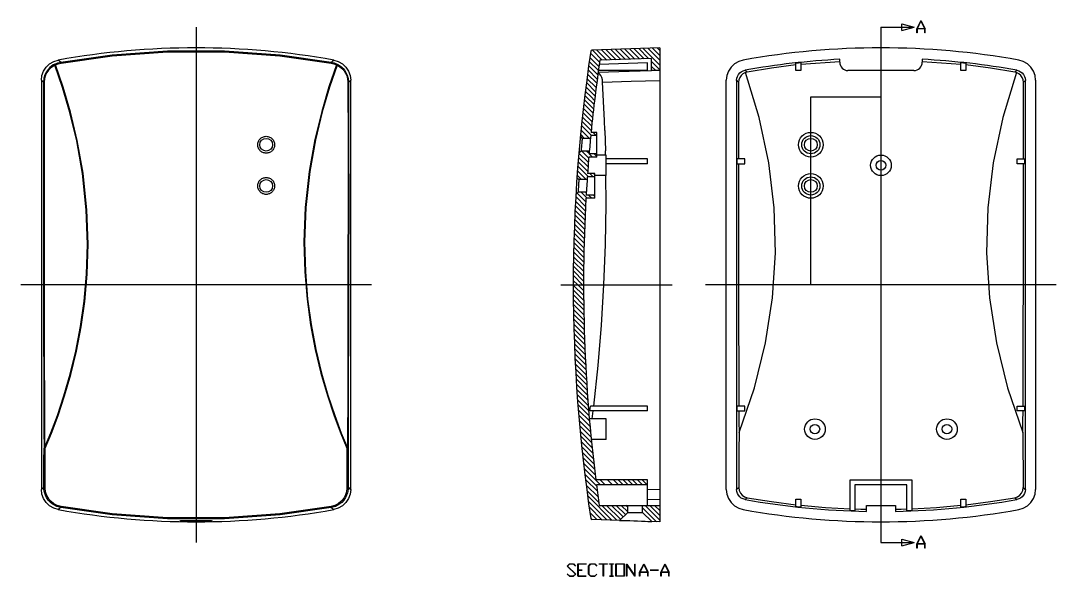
# Model space of a CAD drawing. Extents: x -572 to 82, y -63 to 72.
# Drawn here: x -572.5 to -321.4, y -63.4 to 71.4 of the extents above; entities that cross this region are included whole.
import ezdxf

# ---------------------------------------------------------------- set-up
doc = ezdxf.new("R2010")
doc.units = 0
doc.header["$MEASUREMENT"] = 0
for name, pattern in [('center', [0]), ('dashed', [0]), ('solid', [0])]:
    doc.linetypes.add(name, pattern=pattern)
doc.layers.add('255', color=7, linetype='solid')

msp = doc.modelspace()

# ---------------------------------------------------------------- linework, layer by layer
at = {"layer": '255', "color": 1, "linetype": 'solid'}
for p, q in [((-358.863, 70.589), (-355.863, 69.786)), ((-358.863, 68.982), (-358.863, 70.589)), ((-355.26, 69.415), (-354.277, 71.381)), ((-354.237, 71.307), (-355.174, 69.432)), ((-354.277, 71.381), (-354.197, 71.381)), ((-353.3, 69.432), (-354.237, 71.307)), ((-354.197, 71.381), (-353.214, 69.415)), ((-363.939, 69.786), (-355.863, 69.786)), ((-358.863, 68.982), (-355.863, 69.786)), ((-355.26, 68.424), (-355.26, 69.415)), ((-355.187, 68.424), (-355.26, 68.424)), ((-355.187, 69.375), (-355.187, 68.424)), ((-353.287, 69.375), (-355.187, 69.375)), ((-353.3, 69.432), (-355.174, 69.432)), ((-353.287, 68.424), (-353.287, 69.375)), ((-353.214, 68.424), (-353.287, 68.424)), ((-353.214, 68.424), (-353.214, 69.415)), ((-363.939, -55.214), (-355.863, -55.214)), ((-358.863, -54.411), (-355.863, -55.214)), ((-358.863, -56.018), (-358.863, -54.411)), ((-358.863, -56.018), (-355.863, -55.214)), ((-355.26, -55.585), (-354.277, -53.619)), ((-354.237, -53.693), (-355.174, -55.568)), ((-354.277, -53.619), (-354.197, -53.619)), ((-353.3, -55.568), (-354.237, -53.693)), ((-354.197, -53.619), (-353.214, -55.585)), ((-355.26, -56.576), (-355.26, -55.585)), ((-355.187, -56.576), (-355.26, -56.576)), ((-355.187, -55.625), (-355.187, -56.576)), ((-353.287, -55.625), (-355.187, -55.625)), ((-353.3, -55.568), (-355.174, -55.568)), ((-353.287, -56.576), (-353.287, -55.625)), ((-353.214, -56.576), (-353.287, -56.576)), ((-353.214, -56.576), (-353.214, -55.585)), ((-439.995, -60.965), (-439.473, -60.432)), ((-438.021, -62.914), (-439.995, -60.965)), ((-439.442, -60.503), (-439.906, -60.965)), ((-437.932, -62.914), (-439.906, -60.965)), ((-439.473, -60.432), (-438.455, -60.432)), ((-438.486, -60.503), (-439.442, -60.503)), ((-437.993, -60.981), (-438.486, -60.503)), ((-438.455, -60.432), (-437.947, -60.935)), ((-437.947, -60.935), (-437.993, -60.981)), ((-437.387, -60.432), (-435.377, -60.432)), ((-437.387, -63.432), (-437.387, -60.432)), ((-437.314, -60.503), (-437.314, -61.911)), ((-435.377, -60.503), (-437.314, -60.503)), ((-437.314, -61.911), (-436.364, -61.911)), ((-437.314, -61.969), (-437.314, -63.375)), ((-436.364, -61.969), (-437.314, -61.969)), ((-436.364, -61.911), (-436.364, -61.969)), ((-435.377, -60.432), (-435.377, -60.503)), ((-434.83, -60.943), (-434.315, -60.432)), ((-434.83, -62.936), (-434.83, -60.943)), ((-434.285, -60.503), (-434.757, -60.973)), ((-434.757, -60.973), (-434.757, -62.906)), ((-434.315, -60.432), (-433.297, -60.432)), ((-433.329, -60.503), (-434.285, -60.503)), ((-432.836, -60.981), (-433.329, -60.503)), ((-433.297, -60.432), (-432.79, -60.935)), ((-432.79, -60.935), (-432.836, -60.981)), ((-432.237, -60.432), (-430.263, -60.432)), ((-432.237, -60.503), (-432.237, -60.432)), ((-431.286, -60.503), (-432.237, -60.503)), ((-431.286, -63.432), (-431.286, -60.503)), ((-431.213, -60.503), (-431.213, -63.432)), ((-430.263, -60.503), (-431.213, -60.503)), ((-430.263, -60.503), (-430.263, -60.432)), ((-429.722, -60.432), (-428.735, -60.432)), ((-429.722, -60.503), (-429.722, -60.432)), ((-429.257, -60.503), (-429.722, -60.503)), ((-429.257, -63.375), (-429.257, -60.503)), ((-429.2, -60.503), (-429.2, -63.375)), ((-428.735, -60.503), (-429.2, -60.503)), ((-428.735, -60.432), (-428.735, -60.503)), ((-428.187, -60.432), (-426.14, -60.432)), ((-428.187, -63.432), (-428.187, -60.432)), ((-428.114, -60.506), (-428.114, -63.409)), ((-426.213, -60.506), (-428.114, -60.506)), ((-426.213, -63.409), (-426.213, -60.506)), ((-426.14, -63.432), (-426.14, -60.432)), ((-425.587, -60.491), (-425.51, -60.474)), ((-425.587, -63.432), (-425.587, -60.491)), ((-425.514, -60.585), (-425.514, -63.432)), ((-423.616, -63.432), (-425.514, -60.585)), ((-425.51, -60.474), (-423.613, -63.331)), ((-423.613, -60.474), (-423.54, -60.474)), ((-423.613, -63.331), (-423.613, -60.474)), ((-423.54, -63.432), (-423.54, -60.474)), ((-422.444, -62.44), (-421.46, -60.474)), ((-422.444, -63.432), (-422.444, -62.44)), ((-422.371, -62.48), (-422.371, -63.432)), ((-420.47, -62.48), (-422.371, -62.48)), ((-421.421, -60.549), (-422.358, -62.423)), ((-420.484, -62.423), (-422.358, -62.423)), ((-421.46, -60.474), (-421.381, -60.474)), ((-420.484, -62.423), (-421.421, -60.549)), ((-421.381, -60.474), (-420.397, -62.44)), ((-420.47, -63.432), (-420.47, -62.48)), ((-420.397, -63.432), (-420.397, -62.44)), ((-419.851, -61.932), (-417.877, -61.932)), ((-419.851, -61.974), (-419.851, -61.932)), ((-417.877, -61.974), (-419.851, -61.974)), ((-417.877, -61.974), (-417.877, -61.932)), ((-417.33, -62.44), (-416.346, -60.474)), ((-417.33, -63.432), (-417.33, -62.44)), ((-417.257, -62.48), (-417.257, -63.432)), ((-415.356, -62.48), (-417.257, -62.48)), ((-416.306, -60.549), (-417.244, -62.423)), ((-415.369, -62.423), (-417.244, -62.423)), ((-416.346, -60.474), (-416.267, -60.474)), ((-415.369, -62.423), (-416.306, -60.549)), ((-416.267, -60.474), (-415.283, -62.44)), ((-415.356, -63.432), (-415.356, -62.48)), ((-415.283, -63.432), (-415.283, -62.44)), ((-439.982, -62.944), (-439.92, -62.898)), ((-439.473, -63.432), (-439.982, -62.944)), ((-439.92, -62.898), (-439.442, -63.375)), ((-438.455, -63.432), (-439.473, -63.432)), ((-439.442, -63.375), (-438.486, -63.375)), ((-438.486, -63.375), (-438.021, -62.914)), ((-437.932, -62.914), (-438.455, -63.432)), ((-435.377, -63.432), (-437.387, -63.432)), ((-437.314, -63.375), (-435.377, -63.375)), ((-435.377, -63.432), (-435.377, -63.375)), ((-434.315, -63.432), (-434.83, -62.936)), ((-434.757, -62.906), (-434.285, -63.375)), ((-433.297, -63.432), (-434.315, -63.432)), ((-434.285, -63.375), (-433.329, -63.375)), ((-433.329, -63.375), (-432.836, -62.898)), ((-432.79, -62.944), (-433.297, -63.432)), ((-432.79, -62.944), (-432.836, -62.898)), ((-431.213, -63.432), (-431.286, -63.432)), ((-429.722, -63.375), (-429.257, -63.375)), ((-429.722, -63.432), (-429.722, -63.375)), ((-428.735, -63.432), (-429.722, -63.432)), ((-429.2, -63.375), (-428.735, -63.375)), ((-428.735, -63.432), (-428.735, -63.375)), ((-426.14, -63.432), (-428.187, -63.432)), ((-426.213, -63.409), (-428.114, -63.409)), ((-425.514, -63.432), (-425.587, -63.432)), ((-423.54, -63.432), (-423.616, -63.432)), ((-422.371, -63.432), (-422.444, -63.432)), ((-420.397, -63.432), (-420.47, -63.432)), ((-417.257, -63.432), (-417.33, -63.432)), ((-415.283, -63.432), (-415.356, -63.432))]:
    msp.add_line(p, q, dxfattribs=at)
at = {"layer": '255', "color": 1, "linetype": 'center'}
for p, q in [((-529.972, 69.786), (-529.972, -55.214)), ((-363.939, 69.786), (-363.939, -55.214)), ((-380.939, 52.904), (-363.939, 52.904)), ((-380.939, 7.286), (-380.939, 52.904)), ((-487.472, 7.286), (-572.472, 7.286)), ((-321.439, 7.286), (-406.439, 7.286))]:
    msp.add_line(p, q, dxfattribs=at)
at = {"layer": '255', "color": 3, "linetype": 'solid'}
for p, q in [((-562.75, 61.338), (-550.339, 63.107)), ((-562.699, 61.085), (-550.308, 62.852)), ((-550.339, 63.107), (-536.88, 64.084)), ((-550.308, 62.852), (-536.869, 63.829)), ((-536.88, 64.084), (-523.07, 64.084)), ((-536.869, 63.829), (-523.081, 63.829)), ((-523.081, 63.829), (-509.64, 62.853)), ((-523.07, 64.084), (-509.609, 63.107)), ((-509.64, 62.853), (-497.246, 61.085)), ((-509.609, 63.107), (-497.194, 61.338)), ((-417.531, 64.786), (-433.996, 64.211)), ((-417.531, 64.786), (-417.531, 59.286)), ((-566.307, 60.119), (-565.468, 60.913)), ((-565.468, 60.913), (-564.454, 61.5)), ((-564.978, 60.365), (-565.401, 60.01)), ((-564.567, 60.642), (-564.978, 60.365)), ((-564.555, 60.371), (-564.943, 60.11)), ((-564.173, 60.856), (-564.567, 60.642)), ((-564.184, 60.573), (-564.555, 60.371)), ((-564.454, 61.5), (-563.353, 61.83)), ((-564.217, 60.695), (-564.213, 60.796)), ((-564.185, 60.572), (-564.217, 60.695)), ((-564.213, 60.796), (-564.173, 60.856)), ((-564.185, 60.572), (-564.138, 60.592)), ((-562.328, 55.183), (-564.184, 60.573)), ((-564.173, 60.856), (-563.48, 61.151)), ((-564.173, 60.856), (-564.148, 60.827)), ((-564.148, 60.827), (-564.099, 60.746)), ((-564.138, 60.592), (-564.088, 60.612)), ((-564.099, 60.746), (-564.036, 60.632)), ((-564.088, 60.612), (-564.036, 60.632)), ((-564.034, 60.633), (-563.385, 60.909)), ((-562.179, 55.235), (-564.034, 60.633)), ((-563.48, 61.151), (-562.75, 61.338)), ((-563.385, 60.909), (-562.699, 61.085)), ((-563.153, 61.667), (-563.353, 61.83)), ((-562.952, 61.502), (-563.153, 61.667)), ((-562.75, 61.338), (-562.952, 61.502)), ((-562.75, 61.338), (-562.741, 61.303)), ((-562.741, 61.303), (-562.722, 61.212)), ((-562.722, 61.212), (-562.699, 61.085)), ((-495.911, 60.633), (-497.741, 55.312)), ((-495.761, 60.572), (-497.592, 55.259)), ((-497.223, 61.212), (-497.246, 61.085)), ((-497.246, 61.085), (-496.56, 60.909)), ((-497.204, 61.303), (-497.223, 61.212)), ((-497.194, 61.338), (-497.204, 61.303)), ((-497.194, 61.338), (-496.993, 61.502)), ((-497.194, 61.338), (-496.465, 61.151)), ((-496.993, 61.502), (-496.792, 61.667)), ((-496.792, 61.667), (-496.591, 61.83)), ((-496.591, 61.83), (-495.491, 61.5)), ((-496.56, 60.909), (-495.911, 60.633)), ((-496.465, 61.151), (-495.771, 60.856)), ((-495.846, 60.746), (-495.909, 60.632)), ((-495.857, 60.612), (-495.909, 60.632)), ((-495.807, 60.592), (-495.857, 60.612)), ((-495.797, 60.827), (-495.846, 60.746)), ((-495.76, 60.572), (-495.807, 60.592)), ((-495.771, 60.856), (-495.797, 60.827)), ((-495.771, 60.856), (-495.435, 60.676)), ((-495.771, 60.856), (-495.732, 60.796)), ((-495.761, 60.572), (-495.443, 60.402)), ((-495.727, 60.694), (-495.76, 60.572)), ((-495.732, 60.796), (-495.727, 60.694)), ((-495.491, 61.5), (-494.478, 60.914)), ((-495.443, 60.402), (-495.11, 60.189)), ((-495.435, 60.676), (-495.081, 60.448)), ((-495.081, 60.448), (-494.714, 60.162)), ((-494.478, 60.914), (-493.639, 60.12)), ((-420.531, 61.172), (-432.224, 60.762)), ((-419.531, 62.214), (-432.078, 61.776)), ((-420.531, 59.286), (-420.531, 61.172)), ((-419.531, 59.286), (-419.531, 62.214)), ((-399.434, 60.914), (-400.273, 60.12)), ((-398.42, 61.5), (-399.434, 60.914)), ((-397.32, 61.83), (-398.42, 61.5)), ((-384.539, 60.632), (-390.453, 59.877)), ((-384.539, 59.286), (-384.539, 61.044)), ((-373.948, 61.417), (-383.339, 60.762)), ((-383.339, 61.172), (-383.339, 59.286)), ((-373.939, 61.286), (-373.939, 62.017)), ((-353.939, 62.017), (-353.939, 61.286)), ((-344.539, 60.762), (-353.93, 61.417)), ((-344.539, 59.286), (-344.539, 61.172)), ((-343.339, 61.044), (-343.339, 59.286)), ((-337.425, 59.877), (-343.339, 60.632)), ((-329.458, 61.5), (-330.558, 61.83)), ((-328.444, 60.913), (-329.458, 61.5)), ((-327.605, 60.119), (-328.444, 60.913)), ((-567.472, 56.911), (-567.34, 58.053)), ((-567.34, 58.053), (-566.941, 59.154)), ((-566.941, 59.154), (-566.307, 60.119)), ((-566.589, 58.276), (-566.849, 57.405)), ((-566.46, 58.147), (-566.704, 57.33)), ((-566.23, 58.991), (-566.589, 58.276)), ((-566.122, 58.819), (-566.46, 58.147)), ((-565.824, 59.559), (-566.23, 58.991)), ((-565.74, 59.354), (-566.122, 58.819)), ((-565.401, 60.01), (-565.824, 59.559)), ((-565.342, 59.777), (-565.74, 59.354)), ((-564.943, 60.11), (-565.342, 59.777)), ((-495.11, 60.189), (-494.764, 59.921)), ((-494.764, 59.921), (-494.413, 59.588)), ((-494.714, 60.162), (-494.341, 59.808)), ((-494.413, 59.588), (-494.065, 59.176)), ((-494.341, 59.808), (-493.971, 59.369)), ((-494.065, 59.176), (-493.734, 58.668)), ((-493.971, 59.369), (-493.62, 58.829)), ((-493.734, 58.668), (-493.444, 58.044)), ((-493.639, 60.12), (-493.004, 59.154)), ((-493.62, 58.829), (-493.312, 58.165)), ((-493.444, 58.044), (-493.233, 57.289)), ((-493.312, 58.165), (-493.087, 57.362)), ((-493.004, 59.154), (-492.605, 58.053)), ((-492.605, 58.053), (-492.472, 56.911)), ((-432.142, 58.507), (-432.499, 58.806)), ((-432.482, 58.931), (-425.003, 59.15)), ((-420.531, 59.286), (-432.433, 59.286)), ((-431.85, 58.094), (-432.142, 58.507)), ((-431.627, 57.599), (-431.85, 58.094)), ((-425.003, 59.15), (-419.532, 59.31)), ((-417.531, 59.286), (-419.531, 59.286)), ((-417.531, 59.233), (-417.531, -50.214)), ((-401.307, 58.053), (-401.439, 56.911)), ((-400.908, 59.154), (-401.307, 58.053)), ((-400.273, 60.12), (-400.908, 59.154)), ((-398.888, 57.402), (-398.742, 57.878)), ((-398.742, 57.878), (-398.505, 58.314)), ((-398.505, 58.314), (-398.186, 58.695)), ((-397.855, 58.093), (-398.189, 57.598)), ((-398.186, 58.695), (-397.797, 59.006)), ((-397.391, 58.507), (-397.855, 58.093)), ((-397.797, 59.006), (-397.355, 59.233)), ((-396.803, 58.806), (-397.391, 58.507)), ((-397.355, 59.233), (-396.878, 59.368)), ((-396.614, 59.15), (-396.878, 59.368)), ((-396.655, 58.858), (-396.803, 58.806)), ((-393.455, 47.853), (-396.803, 58.806)), ((-396.504, 58.899), (-396.655, 58.858)), ((-396.35, 58.931), (-396.614, 59.15)), ((-396.35, 58.931), (-396.504, 58.899)), ((-390.453, 59.877), (-396.35, 58.931)), ((-383.339, 59.286), (-384.539, 59.286)), ((-355.939, 59.286), (-371.939, 59.286)), ((-343.339, 59.286), (-344.539, 59.286)), ((-331.528, 58.931), (-337.425, 59.877)), ((-331.076, 58.806), (-334.424, 47.853)), ((-331.528, 58.931), (-331.264, 59.15)), ((-331.375, 58.899), (-331.528, 58.931)), ((-331.224, 58.858), (-331.375, 58.899)), ((-331.264, 59.15), (-331, 59.368)), ((-331.076, 58.806), (-331.224, 58.858)), ((-330.488, 58.507), (-331.076, 58.806)), ((-331, 59.368), (-330.523, 59.233)), ((-330.523, 59.233), (-330.081, 59.005)), ((-330.024, 58.094), (-330.488, 58.507)), ((-330.081, 59.005), (-329.692, 58.695)), ((-329.69, 57.599), (-330.024, 58.094)), ((-329.692, 58.695), (-329.373, 58.314)), ((-329.373, 58.314), (-329.136, 57.877)), ((-329.136, 57.877), (-328.99, 57.402)), ((-326.97, 59.154), (-327.605, 60.119)), ((-326.571, 58.053), (-326.97, 59.154)), ((-326.439, 56.911), (-326.571, 58.053)), ((-567.296, 56.763), (-567.472, 56.911)), ((-567.472, 56.911), (-567.472, -42.34)), ((-567.119, 56.615), (-567.296, 56.763)), ((-566.942, 56.466), (-567.119, 56.615)), ((-566.942, 56.466), (-566.963, 44.111)), ((-566.849, 57.405), (-566.942, 56.466)), ((-566.922, 56.46), (-566.942, 56.466)), ((-566.869, 56.455), (-566.922, 56.46)), ((-566.791, 56.451), (-566.869, 56.455)), ((-566.791, 56.451), (-566.813, 44.103)), ((-566.704, 57.33), (-566.791, 56.451)), ((-560.397, 49.181), (-562.179, 55.235)), ((-497.741, 55.312), (-499.51, 49.32)), ((-497.592, 55.259), (-499.361, 49.275)), ((-493.233, 57.289), (-493.153, 56.451)), ((-493.075, 56.455), (-493.153, 56.451)), ((-493.153, 56.451), (-493.129, 41.671)), ((-493.087, 57.362), (-493.003, 56.466)), ((-493.023, 56.46), (-493.075, 56.455)), ((-493.003, 56.466), (-493.023, 56.46)), ((-493.003, 56.466), (-492.826, 56.615)), ((-493.003, 56.466), (-492.979, 41.677)), ((-492.826, 56.615), (-492.649, 56.763)), ((-492.649, 56.763), (-492.472, 56.911)), ((-492.472, -42.34), (-492.472, 56.911)), ((-431.479, 57.058), (-431.627, 57.599)), ((-431.407, 56.502), (-431.479, 57.058)), ((-431.407, 56.502), (-424.467, 56.706)), ((-430.93, 47.195), (-431.407, 56.502)), ((-424.467, 56.706), (-417.531, 56.909)), ((-401.439, -42.34), (-401.439, 56.911)), ((-398.938, 56.909), (-398.888, 57.402)), ((-398.695, 56.706), (-398.938, 56.909)), ((-398.938, 56.909), (-398.938, -42.337)), ((-398.453, 56.502), (-398.695, 56.706)), ((-398.453, 56.502), (-398.47, 47.198)), ((-398.388, 57.058), (-398.453, 56.502)), ((-398.189, 57.598), (-398.388, 57.058)), ((-329.491, 57.058), (-329.69, 57.599)), ((-329.425, 56.502), (-329.491, 57.058)), ((-329.425, 56.502), (-329.183, 56.706)), ((-329.409, 47.195), (-329.425, 56.502)), ((-329.183, 56.706), (-328.941, 56.909)), ((-328.99, 57.402), (-328.941, 56.909)), ((-328.941, -42.337), (-328.941, 56.909)), ((-326.439, 56.911), (-326.439, -42.34)), ((-560.547, 49.137), (-562.328, 55.183)), ((-558.901, 42.248), (-560.547, 49.137)), ((-558.751, 42.283), (-560.397, 49.181)), ((-499.51, 49.32), (-501.142, 42.531)), ((-499.361, 49.275), (-500.992, 42.495)), ((-391.14, 36.907), (-393.455, 47.853)), ((-334.424, 47.853), (-336.738, 36.907)), ((-430.857, 44.776), (-430.93, 47.195)), ((-398.47, 47.198), (-398.48, 37.886)), ((-329.399, 37.886), (-329.409, 47.195)), ((-566.963, 44.111), (-566.971, 33.173)), ((-566.813, 44.103), (-566.821, 33.172)), ((-514.503, 42.649), (-514.35, 42.803)), ((-514.35, 42.803), (-514.183, 42.938)), ((-514.183, 42.938), (-514.003, 43.056)), ((-514.003, 43.056), (-513.808, 43.155)), ((-513.808, 43.155), (-513.607, 43.233)), ((-513.607, 43.233), (-513.402, 43.288)), ((-513.402, 43.288), (-513.19, 43.322)), ((-513.19, 43.322), (-512.972, 43.333)), ((-512.972, 43.333), (-512.755, 43.322)), ((-512.755, 43.322), (-512.544, 43.288)), ((-512.544, 43.288), (-512.339, 43.233)), ((-512.339, 43.233), (-512.138, 43.156)), ((-512.138, 43.156), (-511.944, 43.057)), ((-511.944, 43.057), (-511.763, 42.94)), ((-511.763, 42.94), (-511.596, 42.804)), ((-511.596, 42.804), (-511.443, 42.65)), ((-436.818, 43.333), (-436.365, 42.836)), ((-436.378, 42.695), (-436.385, 42.617)), ((-436.372, 42.756), (-436.378, 42.695)), ((-436.368, 42.8), (-436.372, 42.756)), ((-436.366, 42.826), (-436.368, 42.8)), ((-436.365, 42.836), (-436.366, 42.826)), ((-434.354, 42.836), (-436.365, 42.836)), ((-432.831, 43.486), (-434.291, 43.486)), ((-432.831, 44.286), (-434.214, 44.286)), ((-432.831, 38.286), (-432.831, 44.286)), ((-430.857, 44.776), (-430.707, 39.78)), ((-557.508, 34.338), (-558.901, 42.248)), ((-557.358, 34.363), (-558.751, 42.283)), ((-515.023, 41.271), (-515.013, 41.484)), ((-515.01, 41.057), (-515.023, 41.271)), ((-515.013, 41.484), (-514.981, 41.698)), ((-514.974, 40.844), (-515.01, 41.057)), ((-514.981, 41.698), (-514.927, 41.905)), ((-514.917, 40.638), (-514.974, 40.844)), ((-514.927, 41.905), (-514.851, 42.106)), ((-514.839, 40.439), (-514.917, 40.638)), ((-514.851, 42.106), (-514.753, 42.3)), ((-514.74, 40.248), (-514.839, 40.439)), ((-514.753, 42.3), (-514.637, 42.481)), ((-514.623, 40.07), (-514.74, 40.248)), ((-514.637, 42.481), (-514.503, 42.649)), ((-511.443, 42.65), (-511.308, 42.482)), ((-511.204, 40.249), (-511.321, 40.071)), ((-511.308, 42.482), (-511.192, 42.302)), ((-511.105, 40.441), (-511.204, 40.249)), ((-511.192, 42.302), (-511.095, 42.108)), ((-511.026, 40.64), (-511.105, 40.441)), ((-511.095, 42.108), (-511.019, 41.908)), ((-510.97, 40.846), (-511.026, 40.64)), ((-511.019, 41.908), (-510.964, 41.7)), ((-510.934, 41.059), (-510.97, 40.846)), ((-510.964, 41.7), (-510.932, 41.486)), ((-510.922, 41.272), (-510.934, 41.059)), ((-510.932, 41.486), (-510.922, 41.272)), ((-501.142, 42.531), (-502.522, 34.812)), ((-500.992, 42.495), (-502.372, 34.787)), ((-493.129, 41.671), (-493.123, 26.911)), ((-492.979, 41.677), (-492.973, 26.911)), ((-436.578, 40.476), (-436.61, 40.112)), ((-436.565, 40.617), (-436.578, 40.476)), ((-436.552, 40.765), (-436.565, 40.617)), ((-436.538, 40.919), (-436.552, 40.765)), ((-436.524, 41.08), (-436.538, 40.919)), ((-436.509, 41.241), (-436.524, 41.08)), ((-436.48, 41.565), (-436.509, 41.241)), ((-436.466, 41.723), (-436.48, 41.565)), ((-436.452, 41.878), (-436.466, 41.723)), ((-436.438, 42.028), (-436.452, 41.878)), ((-436.425, 42.168), (-436.438, 42.028)), ((-436.413, 42.298), (-436.425, 42.168)), ((-436.403, 42.418), (-436.413, 42.298)), ((-436.393, 42.524), (-436.403, 42.418)), ((-436.385, 42.617), (-436.393, 42.524)), ((-514.487, 39.905), (-514.623, 40.07)), ((-514.334, 39.754), (-514.487, 39.905)), ((-514.168, 39.621), (-514.334, 39.754)), ((-513.988, 39.507), (-514.168, 39.621)), ((-513.796, 39.41), (-513.988, 39.507)), ((-513.597, 39.335), (-513.796, 39.41)), ((-513.395, 39.281), (-513.597, 39.335)), ((-513.187, 39.249), (-513.395, 39.281)), ((-512.972, 39.237), (-513.187, 39.249)), ((-512.757, 39.249), (-512.972, 39.237)), ((-512.549, 39.281), (-512.757, 39.249)), ((-512.346, 39.335), (-512.549, 39.281)), ((-512.147, 39.411), (-512.346, 39.335)), ((-511.955, 39.508), (-512.147, 39.411)), ((-511.775, 39.623), (-511.955, 39.508)), ((-511.609, 39.755), (-511.775, 39.623)), ((-511.456, 39.906), (-511.609, 39.755)), ((-511.321, 40.071), (-511.456, 39.906)), ((-436.643, 39.736), (-437.185, 39.237)), ((-436.64, 39.768), (-436.643, 39.744)), ((-436.643, 39.744), (-436.643, 39.736)), ((-434.634, 39.736), (-436.643, 39.736)), ((-436.633, 39.861), (-436.64, 39.768)), ((-436.626, 39.931), (-436.633, 39.861)), ((-436.619, 40.015), (-436.626, 39.931)), ((-436.61, 40.112), (-436.619, 40.015)), ((-432.831, 38.286), (-434.756, 38.286)), ((-432.831, 39.086), (-434.689, 39.086)), ((-430.531, 38.786), (-432.831, 38.786)), ((-430.677, 38.786), (-430.707, 39.78)), ((-430.531, 33.786), (-430.531, 38.786)), ((-420.531, 37.886), (-430.531, 37.886)), ((-420.531, 36.686), (-420.531, 37.886)), ((-396.939, 37.886), (-398.833, 37.886)), ((-398.833, 36.686), (-398.833, 37.886)), ((-396.939, 36.686), (-396.939, 37.886)), ((-330.939, 36.686), (-330.939, 37.886)), ((-330.939, 37.886), (-329.045, 37.886)), ((-329.045, 36.686), (-329.045, 37.886)), ((-420.531, 36.686), (-430.531, 36.686)), ((-398.833, 36.686), (-396.939, 36.686)), ((-398.48, 36.686), (-398.482, 26.872)), ((-389.837, 25.969), (-391.14, 36.907)), ((-336.738, 36.907), (-338.041, 25.969)), ((-329.045, 36.686), (-330.939, 36.686)), ((-329.396, 26.887), (-329.398, 36.686)), ((-566.971, 33.173), (-566.97, 23.385)), ((-566.821, 33.172), (-566.82, 23.389)), ((-556.569, 25.457), (-557.508, 34.338)), ((-556.419, 25.469), (-557.358, 34.363)), ((-514.635, 32.485), (-514.501, 32.652)), ((-514.501, 32.652), (-514.348, 32.805)), ((-514.348, 32.805), (-514.182, 32.94)), ((-514.182, 32.94), (-514.001, 33.057)), ((-514.001, 33.057), (-513.807, 33.157)), ((-513.807, 33.157), (-513.606, 33.234)), ((-513.606, 33.234), (-513.401, 33.289)), ((-513.401, 33.289), (-513.19, 33.323)), ((-513.19, 33.323), (-512.972, 33.334)), ((-512.972, 33.334), (-512.755, 33.323)), ((-512.755, 33.323), (-512.544, 33.29)), ((-512.544, 33.29), (-512.34, 33.235)), ((-512.34, 33.235), (-512.14, 33.157)), ((-512.14, 33.157), (-511.946, 33.059)), ((-511.946, 33.059), (-511.765, 32.942)), ((-511.765, 32.942), (-511.598, 32.806)), ((-511.598, 32.806), (-511.445, 32.652)), ((-511.445, 32.652), (-511.31, 32.485)), ((-502.522, 34.812), (-503.484, 26.057)), ((-502.372, 34.787), (-503.334, 26.044)), ((-437.637, 33.334), (-437.172, 32.836)), ((-437.181, 32.697), (-437.186, 32.62)), ((-437.177, 32.757), (-437.181, 32.697)), ((-437.174, 32.8), (-437.177, 32.757)), ((-437.172, 32.827), (-437.174, 32.8)), ((-435.166, 32.836), (-437.172, 32.836)), ((-437.172, 32.836), (-437.172, 32.827)), ((-433.331, 33.486), (-435.121, 33.486)), ((-433.331, 34.286), (-435.064, 34.286)), ((-433.331, 28.286), (-433.331, 34.286)), ((-430.531, 33.786), (-433.331, 33.786)), ((-430.572, 26.887), (-430.611, 33.786)), ((-515.023, 31.275), (-515.013, 31.489)), ((-515.01, 31.061), (-515.023, 31.275)), ((-515.013, 31.489), (-514.98, 31.702)), ((-514.975, 30.848), (-515.01, 31.061)), ((-514.98, 31.702), (-514.925, 31.909)), ((-514.919, 30.641), (-514.975, 30.848)), ((-514.925, 31.909), (-514.849, 32.11)), ((-514.841, 30.442), (-514.919, 30.641)), ((-514.849, 32.11), (-514.751, 32.304)), ((-514.742, 30.251), (-514.841, 30.442)), ((-514.751, 32.304), (-514.635, 32.485)), ((-514.625, 30.073), (-514.742, 30.251)), ((-511.202, 30.252), (-511.319, 30.073)), ((-511.31, 32.485), (-511.194, 32.305)), ((-511.103, 30.445), (-511.202, 30.252)), ((-511.194, 32.305), (-511.096, 32.112)), ((-511.025, 30.644), (-511.103, 30.445)), ((-511.096, 32.112), (-511.02, 31.912)), ((-510.969, 30.85), (-511.025, 30.644)), ((-511.02, 31.912), (-510.966, 31.704)), ((-510.934, 31.063), (-510.969, 30.85)), ((-510.966, 31.704), (-510.933, 31.49)), ((-510.922, 31.276), (-510.934, 31.063)), ((-510.933, 31.49), (-510.922, 31.276)), ((-437.322, 30.486), (-437.344, 30.118)), ((-437.284, 31.093), (-437.322, 30.486)), ((-437.253, 31.577), (-437.284, 31.093)), ((-437.233, 31.888), (-437.253, 31.577)), ((-437.224, 32.037), (-437.233, 31.888)), ((-437.206, 32.305), (-437.224, 32.037)), ((-437.198, 32.424), (-437.206, 32.305)), ((-437.192, 32.528), (-437.198, 32.424)), ((-437.186, 32.62), (-437.192, 32.528)), ((-514.49, 29.907), (-514.625, 30.073)), ((-514.336, 29.756), (-514.49, 29.907)), ((-514.17, 29.622), (-514.336, 29.756)), ((-513.99, 29.507), (-514.17, 29.622)), ((-513.798, 29.41), (-513.99, 29.507)), ((-513.599, 29.334), (-513.798, 29.41)), ((-513.396, 29.28), (-513.599, 29.334)), ((-513.187, 29.248), (-513.396, 29.28)), ((-512.972, 29.236), (-513.187, 29.248)), ((-512.757, 29.248), (-512.972, 29.236)), ((-512.548, 29.281), (-512.757, 29.248)), ((-512.345, 29.335), (-512.548, 29.281)), ((-512.146, 29.411), (-512.345, 29.335)), ((-511.953, 29.509), (-512.146, 29.411)), ((-511.773, 29.624), (-511.953, 29.509)), ((-511.607, 29.757), (-511.773, 29.624)), ((-511.454, 29.908), (-511.607, 29.757)), ((-511.319, 30.073), (-511.454, 29.908)), ((-437.368, 29.736), (-437.897, 29.236)), ((-437.367, 29.744), (-437.368, 29.736)), ((-435.363, 29.736), (-437.368, 29.736)), ((-437.366, 29.768), (-437.367, 29.744)), ((-437.36, 29.863), (-437.366, 29.768)), ((-437.356, 29.935), (-437.36, 29.863)), ((-437.35, 30.02), (-437.356, 29.935)), ((-437.344, 30.118), (-437.35, 30.02)), ((-433.331, 28.286), (-435.447, 28.286)), ((-433.331, 29.086), (-435.401, 29.086)), ((-556.285, 17.171), (-556.569, 25.457)), ((-556.136, 17.172), (-556.419, 25.469)), ((-503.484, 26.057), (-503.808, 17.75)), ((-503.334, 26.044), (-503.658, 17.748)), ((-493.123, 26.911), (-493.135, 12.151)), ((-492.973, 26.911), (-492.985, 12.143)), ((-430.735, 17.086), (-430.572, 26.887)), ((-398.482, 26.872), (-398.477, 17.061)), ((-389.532, 15.042), (-389.837, 25.969)), ((-338.041, 25.969), (-338.346, 15.042)), ((-329.402, 17.086), (-329.396, 26.887)), ((-566.97, 23.385), (-566.963, 14.558)), ((-566.82, 23.389), (-566.813, 14.568)), ((-503.808, 17.75), (-503.618, 10.43)), ((-503.658, 17.748), (-503.469, 10.438)), ((-556.509, 9.874), (-556.285, 17.171)), ((-556.359, 9.865), (-556.136, 17.172)), ((-431.116, 7.282), (-430.735, 17.086)), ((-398.477, 17.061), (-398.463, 7.256)), ((-329.415, 7.282), (-329.402, 17.086)), ((-566.963, 14.558), (-566.951, 6.582)), ((-566.813, 14.568), (-566.801, 6.596)), ((-390.222, 4.127), (-389.532, 15.042)), ((-338.346, 15.042), (-337.656, 4.127)), ((-503.618, 10.43), (-503.065, 3.824)), ((-503.469, 10.438), (-502.915, 3.841)), ((-493.135, 12.151), (-493.165, -2.63)), ((-492.985, 12.143), (-493.014, -2.645)), ((-557.091, 3.3), (-556.509, 9.874)), ((-556.942, 3.282), (-556.359, 9.865)), ((-566.951, 6.582), (-566.936, -0.648)), ((-566.801, 6.596), (-566.785, -0.63)), ((-431.714, -2.522), (-431.116, 7.282)), ((-398.463, 7.256), (-398.442, -2.54)), ((-329.436, -2.522), (-329.415, 7.282)), ((-557.964, -2.848), (-557.091, 3.3)), ((-557.815, -2.875), (-556.942, 3.282)), ((-503.065, 3.824), (-502.212, -2.379)), ((-502.915, 3.841), (-502.063, -2.354)), ((-391.911, -6.777), (-390.222, 4.127)), ((-337.656, 4.127), (-335.967, -6.777)), ((-566.936, -0.648), (-566.918, -7.218)), ((-566.785, -0.63), (-566.767, -7.197)), ((-502.212, -2.379), (-501.073, -8.4)), ((-502.063, -2.354), (-500.924, -8.367)), ((-559.107, -8.766), (-557.964, -2.848)), ((-558.958, -8.8), (-557.815, -2.875)), ((-493.165, -2.63), (-493.212, -17.442)), ((-493.014, -2.645), (-493.06, -17.463)), ((-432.525, -12.322), (-431.714, -2.522)), ((-398.442, -2.54), (-398.414, -12.33)), ((-329.464, -12.322), (-329.436, -2.522)), ((-566.918, -7.218), (-566.9, -13.194)), ((-566.767, -7.197), (-566.748, -13.169)), ((-394.613, -17.665), (-391.911, -6.777)), ((-335.967, -6.777), (-333.265, -17.665)), ((-560.471, -14.387), (-559.107, -8.766)), ((-560.323, -14.429), (-558.958, -8.8)), ((-501.073, -8.4), (-499.691, -14.17)), ((-500.924, -8.367), (-499.543, -14.129)), ((-433.546, -22.114), (-432.525, -12.322)), ((-398.414, -12.33), (-398.378, -22.114)), ((-329.5, -22.114), (-329.464, -12.322)), ((-566.9, -13.194), (-566.88, -18.633)), ((-566.748, -13.169), (-566.728, -18.605)), ((-561.986, -19.618), (-560.471, -14.387)), ((-561.839, -19.666), (-560.323, -14.429)), ((-499.691, -14.17), (-498.139, -19.561)), ((-499.543, -14.129), (-497.991, -19.512)), ((-493.212, -17.442), (-493.277, -32.291)), ((-493.06, -17.463), (-493.123, -32.325)), ((-566.88, -18.633), (-566.861, -23.594)), ((-566.728, -18.605), (-566.708, -23.564)), ((-563.578, -24.385), (-561.986, -19.618)), ((-563.431, -24.441), (-561.839, -19.666)), ((-498.139, -19.561), (-496.508, -24.457)), ((-497.991, -19.512), (-496.361, -24.402)), ((-398.351, -28.536), (-394.613, -17.665)), ((-333.265, -17.665), (-329.527, -28.536)), ((-434.429, -22.714), (-434.361, -22.114)), ((-420.531, -22.114), (-434.361, -22.114)), ((-420.531, -23.314), (-420.531, -22.114)), ((-396.939, -22.114), (-398.833, -22.114)), ((-398.833, -23.314), (-398.833, -22.114)), ((-396.939, -23.314), (-396.939, -22.114)), ((-330.939, -23.314), (-330.939, -22.114)), ((-330.939, -22.114), (-329.045, -22.114)), ((-329.045, -23.314), (-329.045, -22.114)), ((-566.861, -23.594), (-566.841, -28.137)), ((-566.708, -23.564), (-566.687, -28.104)), ((-565.167, -28.629), (-563.578, -24.385)), ((-565.02, -28.69), (-563.431, -24.441)), ((-496.508, -24.457), (-494.899, -28.756)), ((-496.361, -24.402), (-494.752, -28.694)), ((-434.497, -23.314), (-434.429, -22.714)), ((-420.531, -23.314), (-434.497, -23.314)), ((-433.914, -25.214), (-433.686, -23.314)), ((-398.833, -23.314), (-396.939, -23.314)), ((-398.374, -23.314), (-398.363, -25.925)), ((-329.045, -23.314), (-330.939, -23.314)), ((-329.516, -25.925), (-329.505, -23.314)), ((-430.531, -25.214), (-434.63, -25.214)), ((-430.531, -30.214), (-430.531, -25.214)), ((-398.363, -25.925), (-398.351, -28.536)), ((-329.527, -28.536), (-329.516, -25.925)), ((-566.841, -28.137), (-566.821, -32.323)), ((-566.687, -28.104), (-566.668, -32.292)), ((-566.668, -32.292), (-565.167, -28.629)), ((-566.522, -32.36), (-565.02, -28.69)), ((-494.899, -28.756), (-493.423, -32.362)), ((-494.752, -28.694), (-493.277, -32.291)), ((-398.351, -28.536), (-398.367, -32.993)), ((-329.527, -28.536), (-329.511, -32.993)), ((-566.834, -35.493), (-566.821, -32.323)), ((-566.801, -32.308), (-566.821, -32.321)), ((-566.821, -32.321), (-566.795, -32.333)), ((-566.747, -32.296), (-566.801, -32.308)), ((-566.795, -32.333), (-566.728, -32.343)), ((-566.668, -32.286), (-566.747, -32.296)), ((-566.728, -32.343), (-566.631, -32.351)), ((-566.668, -32.286), (-566.619, -32.31)), ((-566.631, -32.351), (-566.522, -32.353)), ((-566.619, -32.31), (-566.57, -32.332)), ((-566.57, -32.332), (-566.522, -32.353)), ((-566.534, -35.527), (-566.522, -32.36)), ((-493.375, -32.332), (-493.423, -32.353)), ((-493.314, -32.351), (-493.423, -32.353)), ((-493.423, -32.362), (-493.411, -35.527)), ((-493.326, -32.31), (-493.375, -32.332)), ((-493.277, -32.286), (-493.326, -32.31)), ((-493.217, -32.343), (-493.314, -32.351)), ((-493.198, -32.296), (-493.277, -32.286)), ((-493.149, -32.333), (-493.217, -32.343)), ((-493.144, -32.308), (-493.198, -32.296)), ((-493.123, -32.321), (-493.149, -32.333)), ((-493.123, -32.321), (-493.144, -32.308)), ((-493.123, -32.325), (-493.111, -35.493)), ((-430.531, -30.214), (-434.164, -30.214)), ((-398.367, -32.993), (-398.384, -37.444)), ((-329.511, -32.993), (-329.494, -37.444)), ((-566.847, -38.661), (-566.834, -35.493)), ((-566.547, -38.698), (-566.534, -35.527)), ((-493.411, -35.527), (-493.398, -38.698)), ((-493.111, -35.493), (-493.098, -38.661)), ((-398.384, -37.444), (-398.404, -41.89)), ((-329.494, -37.444), (-329.474, -41.89)), ((-566.861, -41.827), (-566.847, -38.661)), ((-566.561, -41.866), (-566.547, -38.698)), ((-493.398, -38.698), (-493.384, -41.866)), ((-493.098, -38.661), (-493.084, -41.827)), ((-420.531, -40.014), (-433.056, -40.014)), ((-420.531, -46.214), (-420.531, -40.014)), ((-371.439, -47.458), (-371.439, -40.014)), ((-371.439, -40.014), (-356.439, -40.014)), ((-356.439, -40.014), (-356.439, -47.458)), ((-567.269, -42.169), (-567.472, -42.34)), ((-567.34, -43.482), (-567.472, -42.34)), ((-567.065, -41.998), (-567.269, -42.169)), ((-566.861, -41.827), (-567.065, -41.998)), ((-566.861, -41.827), (-566.817, -41.846)), ((-566.843, -42.264), (-566.861, -41.827)), ((-566.782, -42.734), (-566.843, -42.264)), ((-566.817, -41.846), (-566.708, -41.86)), ((-566.708, -41.86), (-566.561, -41.866)), ((-566.545, -42.277), (-566.561, -41.866)), ((-566.487, -42.719), (-566.545, -42.277)), ((-493.4, -42.277), (-493.458, -42.72)), ((-493.384, -41.866), (-493.4, -42.277)), ((-493.237, -41.86), (-493.384, -41.866)), ((-493.128, -41.846), (-493.237, -41.86)), ((-493.101, -42.264), (-493.163, -42.734)), ((-493.084, -41.827), (-493.128, -41.846)), ((-493.084, -41.827), (-493.101, -42.264)), ((-493.084, -41.827), (-492.88, -41.998)), ((-492.88, -41.998), (-492.676, -42.169)), ((-492.676, -42.169), (-492.472, -42.34)), ((-492.472, -42.34), (-492.604, -43.481)), ((-420.531, -41.214), (-432.903, -41.214)), ((-420.531, -42.25), (-417.531, -42.337)), ((-401.439, -42.34), (-401.307, -43.481)), ((-398.671, -42.114), (-398.938, -42.337)), ((-398.889, -42.831), (-398.938, -42.337)), ((-398.404, -41.89), (-398.671, -42.114)), ((-398.404, -41.89), (-398.309, -42.587)), ((-398.309, -42.587), (-398.027, -43.225)), ((-370.239, -41.214), (-370.239, -47.502)), ((-357.639, -41.214), (-370.239, -41.214)), ((-357.639, -47.502), (-357.639, -41.214)), ((-329.851, -43.225), (-329.57, -42.587)), ((-329.57, -42.587), (-329.474, -41.89)), ((-329.474, -41.89), (-329.207, -42.114)), ((-329.207, -42.114), (-328.941, -42.337)), ((-328.941, -42.337), (-328.99, -42.831)), ((-326.571, -43.482), (-326.439, -42.34)), ((-566.941, -44.583), (-567.34, -43.482)), ((-566.306, -45.549), (-566.941, -44.583)), ((-566.664, -43.239), (-566.782, -42.734)), ((-566.476, -43.778), (-566.664, -43.239)), ((-566.377, -43.195), (-566.487, -42.719)), ((-566.197, -44.343), (-566.476, -43.778)), ((-566.199, -43.702), (-566.377, -43.195)), ((-565.938, -44.234), (-566.199, -43.702)), ((-565.809, -44.923), (-566.197, -44.343)), ((-565.573, -44.779), (-565.938, -44.234)), ((-565.288, -45.495), (-565.809, -44.923)), ((-565.083, -45.318), (-565.573, -44.779)), ((-494.373, -44.781), (-494.863, -45.319)), ((-494.137, -44.924), (-494.658, -45.496)), ((-494.008, -44.235), (-494.373, -44.781)), ((-493.748, -44.345), (-494.137, -44.924)), ((-493.746, -43.703), (-494.008, -44.235)), ((-493.47, -43.779), (-493.748, -44.345)), ((-493.568, -43.195), (-493.746, -43.703)), ((-493.004, -44.582), (-493.638, -45.548)), ((-493.458, -42.72), (-493.568, -43.195)), ((-493.281, -43.24), (-493.47, -43.779)), ((-493.163, -42.734), (-493.281, -43.24)), ((-492.604, -43.481), (-493.004, -44.582)), ((-420.531, -44.709), (-417.531, -44.797)), ((-401.307, -43.481), (-400.908, -44.582)), ((-400.908, -44.582), (-400.274, -45.548)), ((-398.742, -43.306), (-398.889, -42.831)), ((-398.505, -43.743), (-398.742, -43.306)), ((-398.186, -44.124), (-398.505, -43.743)), ((-397.798, -44.434), (-398.186, -44.124)), ((-398.027, -43.225), (-397.58, -43.76)), ((-397.356, -44.662), (-397.798, -44.434)), ((-397.58, -43.76), (-397.007, -44.146)), ((-396.878, -44.797), (-397.356, -44.662)), ((-397.007, -44.146), (-396.35, -44.36)), ((-396.614, -44.579), (-396.878, -44.797)), ((-396.35, -44.36), (-396.614, -44.579)), ((-396.35, -44.36), (-390.454, -45.306)), ((-384.539, -46.472), (-384.539, -44.714)), ((-384.539, -44.714), (-383.339, -44.714)), ((-383.339, -44.714), (-383.339, -46.601)), ((-344.539, -46.601), (-344.539, -44.714)), ((-344.539, -44.714), (-343.339, -44.714)), ((-343.339, -44.714), (-343.339, -46.472)), ((-337.424, -45.306), (-331.528, -44.36)), ((-331.528, -44.36), (-330.871, -44.146)), ((-331.528, -44.36), (-331.264, -44.579)), ((-331.264, -44.579), (-331, -44.797)), ((-330.523, -44.662), (-331, -44.797)), ((-330.871, -44.146), (-330.298, -43.759)), ((-330.081, -44.435), (-330.523, -44.662)), ((-330.298, -43.759), (-329.851, -43.225)), ((-329.693, -44.124), (-330.081, -44.435)), ((-329.374, -43.743), (-329.693, -44.124)), ((-329.136, -43.306), (-329.374, -43.743)), ((-328.99, -42.831), (-329.136, -43.306)), ((-327.605, -45.549), (-326.971, -44.583)), ((-326.971, -44.583), (-326.571, -43.482)), ((-565.467, -46.343), (-566.306, -45.549)), ((-564.454, -46.929), (-565.467, -46.343)), ((-564.608, -46.031), (-565.288, -45.495)), ((-564.443, -45.822), (-565.083, -45.318)), ((-563.747, -46.481), (-564.608, -46.031)), ((-563.353, -47.259), (-564.454, -46.929)), ((-563.633, -46.246), (-564.443, -45.822)), ((-562.75, -46.767), (-563.747, -46.481)), ((-562.699, -46.514), (-563.633, -46.246)), ((-563.153, -47.095), (-563.353, -47.259)), ((-562.952, -46.931), (-563.153, -47.095)), ((-562.75, -46.767), (-562.952, -46.931)), ((-562.75, -46.767), (-562.741, -46.732)), ((-550.336, -48.536), (-562.75, -46.767)), ((-562.741, -46.732), (-562.722, -46.641)), ((-562.722, -46.641), (-562.699, -46.514)), ((-550.305, -48.282), (-562.699, -46.514)), ((-497.246, -46.514), (-509.637, -48.281)), ((-497.194, -46.767), (-509.606, -48.536)), ((-496.313, -46.247), (-497.246, -46.514)), ((-497.223, -46.641), (-497.246, -46.514)), ((-497.204, -46.732), (-497.223, -46.641)), ((-497.194, -46.767), (-497.204, -46.732)), ((-496.199, -46.482), (-497.194, -46.767)), ((-497.194, -46.767), (-496.993, -46.931)), ((-496.993, -46.931), (-496.792, -47.095)), ((-496.792, -47.095), (-496.591, -47.259)), ((-495.491, -46.929), (-496.591, -47.259)), ((-495.503, -45.823), (-496.313, -46.247)), ((-495.338, -46.032), (-496.199, -46.482)), ((-494.863, -45.319), (-495.503, -45.823)), ((-494.477, -46.342), (-495.491, -46.929)), ((-494.658, -45.496), (-495.338, -46.032)), ((-493.638, -45.548), (-494.477, -46.342)), ((-432.221, -46.214), (-417.531, -46.214)), ((-425.331, -47.943), (-425.331, -46.214)), ((-421.731, -47.943), (-421.731, -46.214)), ((-400.274, -45.548), (-399.434, -46.342)), ((-399.434, -46.342), (-398.421, -46.929)), ((-398.421, -46.929), (-397.32, -47.259)), ((-390.454, -45.306), (-384.539, -46.061)), ((-383.339, -46.191), (-377.395, -46.718)), ((-377.395, -46.718), (-371.439, -47.054)), ((-370.239, -47.098), (-368.84, -47.14)), ((-368.84, -47.14), (-367.439, -47.172)), ((-367.439, -47.68), (-367.439, -46.214)), ((-367.439, -46.214), (-360.439, -46.214)), ((-360.439, -46.214), (-360.439, -47.68)), ((-360.439, -47.172), (-359.039, -47.14)), ((-359.039, -47.14), (-357.639, -47.098)), ((-356.439, -47.054), (-350.483, -46.718)), ((-350.483, -46.718), (-344.539, -46.191)), ((-343.339, -46.061), (-337.424, -45.306)), ((-330.558, -47.259), (-329.458, -46.929)), ((-329.458, -46.929), (-328.445, -46.343)), ((-328.445, -46.343), (-327.605, -45.549)), ((-536.874, -49.513), (-550.336, -48.536)), ((-536.864, -49.258), (-550.305, -48.282)), ((-523.065, -49.513), (-536.874, -49.513)), ((-523.075, -49.258), (-536.864, -49.258)), ((-533.867, -49.965), (-533.841, -49.954)), ((-533.842, -49.987), (-533.867, -49.965)), ((-533.614, -50.024), (-533.842, -49.987)), ((-533.841, -49.954), (-533.613, -49.926)), ((-533.167, -50.062), (-533.614, -50.024)), ((-533.613, -49.926), (-533.165, -49.904)), ((-532.547, -50.096), (-533.167, -50.062)), ((-533.165, -49.904), (-532.544, -49.889)), ((-531.773, -50.123), (-532.547, -50.096)), ((-532.544, -49.889), (-531.772, -49.879)), ((-530.888, -50.141), (-531.773, -50.123)), ((-531.772, -49.879), (-530.888, -49.874)), ((-530.888, -49.874), (-529.972, -49.872)), ((-529.972, -50.147), (-530.888, -50.141)), ((-529.972, -49.872), (-529.057, -49.874)), ((-529.056, -50.141), (-529.972, -50.147)), ((-529.057, -49.874), (-528.176, -49.879)), ((-528.168, -50.123), (-529.056, -50.141)), ((-528.176, -49.879), (-527.405, -49.889)), ((-527.392, -50.095), (-528.168, -50.123)), ((-527.405, -49.889), (-526.782, -49.904)), ((-526.774, -50.061), (-527.392, -50.095)), ((-526.782, -49.904), (-526.334, -49.926)), ((-526.329, -50.024), (-526.774, -50.061)), ((-526.334, -49.926), (-526.105, -49.954)), ((-526.102, -49.986), (-526.329, -50.024)), ((-526.105, -49.954), (-526.078, -49.965)), ((-526.078, -49.965), (-526.102, -49.986)), ((-509.637, -48.281), (-523.075, -49.258)), ((-509.606, -48.536), (-523.065, -49.513)), ((-427.329, -49.872), (-433.996, -49.639)), ((-427.329, -49.872), (-425.331, -47.943)), ((-427.329, -49.872), (-427.219, -49.874)), ((-427.219, -49.874), (-426.884, -49.879)), ((-426.884, -49.879), (-426.35, -49.889)), ((-426.35, -49.889), (-425.648, -49.904)), ((-425.648, -49.904), (-424.795, -49.926)), ((-425.331, -47.943), (-421.731, -47.943)), ((-424.795, -49.926), (-423.864, -49.954)), ((-423.864, -49.954), (-422.923, -49.987)), ((-422.923, -49.987), (-421.987, -50.024)), ((-421.987, -50.024), (-421.133, -50.062)), ((-419.448, -50.147), (-421.731, -47.943)), ((-421.133, -50.062), (-420.431, -50.096)), ((-420.431, -50.096), (-419.894, -50.123)), ((-419.894, -50.123), (-419.559, -50.141)), ((-419.559, -50.141), (-419.448, -50.147)), ((-417.531, -50.214), (-419.448, -50.147))]:
    msp.add_line(p, q, dxfattribs=at)
at = {"layer": '255', "color": 6, "linetype": 'solid'}
for p, q in [((-432.146, 61.294), (-434.349, 63.497)), ((-431.486, 61.797), (-433.903, 64.214)), ((-430.363, 61.836), (-432.78, 64.253)), ((-429.24, 61.875), (-431.657, 64.292)), ((-428.116, 61.914), (-430.533, 64.332)), ((-426.993, 61.954), (-429.41, 64.371)), ((-425.87, 61.993), (-428.287, 64.41)), ((-424.746, 62.032), (-427.163, 64.449)), ((-423.623, 62.071), (-426.04, 64.488)), ((-422.5, 62.111), (-424.917, 64.528)), ((-421.376, 62.15), (-423.793, 64.567)), ((-420.253, 62.189), (-422.67, 64.606)), ((-417.531, 60.63), (-421.547, 64.645)), ((-417.531, 61.793), (-420.423, 64.685)), ((-417.531, 62.955), (-419.3, 64.724)), ((-417.531, 64.118), (-418.177, 64.763)), ((-432.575, 58.235), (-434.793, 60.453)), ((-432.435, 59.258), (-434.645, 61.467)), ((-432.291, 60.276), (-434.497, 62.482)), ((-417.531, 59.467), (-419.531, 61.467)), ((-418.512, 59.286), (-419.531, 60.305)), ((-432.85, 56.185), (-435.072, 58.407)), ((-432.712, 57.21), (-434.933, 59.431)), ((-419.384, 59.286), (-419.531, 59.433)), ((-433.241, 53.089), (-435.478, 55.325)), ((-433.112, 54.121), (-435.348, 56.358)), ((-432.982, 55.154), (-435.211, 57.384)), ((-435.382, 52.904), (-435.738, 53.26)), ((-434.22, 52.904), (-435.608, 54.293)), ((-433.485, 51.007, 17), (-435.382, 52.904, 17)), ((-433.364, 52.048, 17), (-434.22, 52.904, 17)), ((-433.726, 48.923, 17), (-435.981, 51.178, 17)), ((-433.605, 49.965, 17), (-435.861, 52.221, 17)), ((-434.059, 45.768, 17), (-436.338, 48.047, 17)), ((-433.949, 46.821, 17), (-436.22, 49.091, 17)), ((-433.839, 47.874, 17), (-436.1, 50.134, 17)), ((-434.102, 43.486, 17), (-436.553, 45.937, 17)), ((-434.169, 44.715, 17), (-436.445, 46.992, 17)), ((-435.777, 42.836, 17), (-436.767, 43.826, 17)), ((-434.614, 42.836, 17), (-436.66, 44.881, 17)), ((-432.939, 43.486, 17), (-433.739, 44.286, 17)), ((-432.831, 44.25, 17), (-432.867, 44.286, 17)), ((-434.944, 35.9, 17), (-437.267, 38.222, 17)), ((-434.86, 36.978, 17), (-437.151, 39.269, 17)), ((-434.775, 38.055, 17), (-436.455, 39.736, 17)), ((-434.686, 39.129, 17), (-435.293, 39.736, 17)), ((-433.843, 38.286, 17), (-434.643, 39.086, 17)), ((-432.831, 38.437, 17), (-433.48, 39.086, 17)), ((-434.856, 33.486, 17), (-437.439, 36.069, 17)), ((-435.025, 34.817, 17), (-437.354, 37.146, 17)), ((-436.531, 32.836, 17), (-437.596, 33.901, 17)), ((-435.368, 32.836, 17), (-437.517, 34.985, 17)), ((-433.693, 33.486, 17), (-434.493, 34.286, 17)), ((-433.331, 33.996, 17), (-433.621, 34.286, 17)), ((-435.529, 26.312, 17), (-437.92, 28.702, 17)), ((-435.482, 27.428, 17), (-437.585, 29.53, 17)), ((-435.178, 28.286, 17), (-436.628, 29.736, 17)), ((-435.369, 29.639, 17), (-435.465, 29.736, 17)), ((-434.015, 28.286, 17), (-434.815, 29.086, 17)), ((-433.331, 28.764, 17), (-433.653, 29.086, 17)), ((-433.331, 29.055, 17), (-433.362, 29.086, 17)), ((-435.669, 22.964, 17), (-438.065, 25.36, 17)), ((-435.622, 24.08, 17), (-438.016, 26.474, 17)), ((-435.576, 25.196, 17), (-437.968, 27.588, 17)), ((-435.762, 20.732, 17), (-438.161, 23.131, 17)), ((-435.716, 21.848, 17), (-438.113, 24.245, 17)), ((-435.855, 18.5, 17), (-438.258, 20.903, 17)), ((-435.809, 19.616, 17), (-438.21, 22.017, 17)), ((-435.907, 16.226, 17), (-438.355, 18.674, 17)), ((-435.891, 17.373, 17), (-438.306, 19.788, 17)), ((-435.955, 12.786, 17), (-438.416, 15.248, 17)), ((-435.939, 13.933, 17), (-438.4, 16.394, 17)), ((-435.923, 15.08, 17), (-438.383, 17.54, 17)), ((-435.987, 10.493, 17), (-438.449, 12.956, 17)), ((-435.971, 11.64, 17), (-438.433, 14.102, 17)), ((-436.018, 8.2, 17), (-438.482, 10.664, 17)), ((-436.002, 9.346, 17), (-438.466, 11.81, 17)), ((-437.429, 7.286, 17), (-438.515, 8.372, 17)), ((-436.267, 7.286, 17), (-438.499, 9.518, 17)), ((-435.976, 4.67), (-438.53, 7.223)), ((-435.952, 3.483), (-438.5, 6.031)), ((-436.001, 5.857), (-437.429, 7.286)), ((-436.026, 7.045), (-436.267, 7.286)), ((-435.927, 2.295), (-438.47, 4.839)), ((-435.902, 1.108), (-438.44, 3.646)), ((-435.877, -0.08), (-438.411, 2.454)), ((-435.852, -1.267), (-438.381, 1.262)), ((-435.827, -2.455), (-438.351, 0.069)), ((-435.802, -3.642), (-438.321, -1.123)), ((-435.777, -4.83), (-438.292, -2.315)), ((-435.753, -6.017), (-438.262, -3.508)), ((-435.728, -7.204), (-438.232, -4.7)), ((-435.703, -8.392), (-438.202, -5.892)), ((-435.63, -9.627), (-438.173, -7.085)), ((-435.552, -10.867), (-438.143, -8.277)), ((-435.474, -12.108), (-438.113, -9.469)), ((-435.396, -13.349), (-438.083, -10.662)), ((-435.318, -14.589), (-438.043, -11.864)), ((-435.24, -15.83), (-437.949, -13.121)), ((-435.162, -17.071), (-437.855, -14.378)), ((-435.084, -18.311), (-437.761, -15.635)), ((-435.006, -19.552), (-437.666, -16.891)), ((-434.928, -20.792), (-437.572, -18.148)), ((-434.85, -22.033), (-437.478, -19.405)), ((-434.772, -23.274), (-437.384, -20.662)), ((-434.684, -24.525), (-437.29, -21.919)), ((-434.547, -25.824), (-437.195, -23.176)), ((-434.411, -27.123), (-437.101, -24.432)), ((-434.274, -28.422), (-437.007, -25.689)), ((-434.138, -29.721), (-436.913, -26.946)), ((-434.001, -31.02), (-436.818, -28.203)), ((-433.865, -32.319), (-436.724, -29.46)), ((-433.728, -33.618), (-436.622, -30.725)), ((-433.592, -34.917), (-436.455, -32.054)), ((-433.455, -36.216), (-436.288, -33.383)), ((-433.319, -37.515), (-436.121, -34.713)), ((-433.182, -38.814), (-435.955, -36.042)), ((-431.945, -41.214), (-435.788, -37.371)), ((-432.871, -41.451), (-435.621, -38.7)), ((-432.693, -42.791), (-435.455, -40.03)), ((-430.782, -41.214), (-431.982, -40.014)), ((-429.038, -41.214), (-430.238, -40.014)), ((-427.585, -41.214), (-428.785, -40.014)), ((-426.423, -41.214), (-427.623, -40.014)), ((-425.26, -41.214), (-426.46, -40.014)), ((-424.097, -41.214), (-425.297, -40.014)), ((-422.935, -41.214), (-424.135, -40.014)), ((-421.772, -41.214), (-422.972, -40.014)), ((-420.61, -41.214), (-421.81, -40.014)), ((-420.531, -40.13), (-420.647, -40.014)), ((-432.511, -44.136), (-435.288, -41.359)), ((-432.323, -45.487), (-435.121, -42.688)), ((-429.164, -49.808), (-434.955, -44.017)), ((-430.369, -49.766), (-434.788, -45.347)), ((-431.573, -49.724), (-434.621, -46.676)), ((-427.959, -49.85), (-431.595, -46.214)), ((-427.047, -49.6), (-430.433, -46.214)), ((-426.456, -49.029), (-429.27, -46.214)), ((-425.864, -48.457), (-428.107, -46.214)), ((-425.331, -47.828), (-426.945, -46.214)), ((-425.331, -46.666), (-425.782, -46.214)), ((-418.322, -50.187), (-421.731, -46.778)), ((-417.531, -49.815), (-421.132, -46.214)), ((-417.531, -48.653), (-419.969, -46.214)), ((-417.531, -47.49), (-418.807, -46.214)), ((-417.531, -46.327), (-417.644, -46.214)), ((-432.778, -49.682), (-434.455, -48.005)), ((-433.983, -49.64), (-434.288, -49.334)), ((-421.665, -48.007), (-421.731, -47.94))]:
    msp.add_line(p, q, dxfattribs=at)
at = {"layer": '255', "color": 1, "linetype": 'dashed'}
msp.add_line((-441.531, 7.286), (-414.531, 7.286), dxfattribs=at)
at = {"layer": '255', "color": 3, "linetype": 'solid'}
for centre, radius in [((-512.972, 41.286), 1.55), ((-380.939, 41.286), 3), ((-380.939, 41.286), 2.2), ((-380.939, 41.286), 1.55), ((-363.939, 36.286), 2.5), ((-363.939, 36.286), 1.15), ((-512.972, 31.286), 1.55), ((-380.939, 31.286), 3), ((-380.939, 31.286), 2.2), ((-380.939, 31.286), 1.55), ((-379.939, -27.714), 2.5), ((-379.939, -27.714), 1.15), ((-347.939, -27.714), 2.5), ((-347.939, -27.714), 1.15)]:
    msp.add_circle(centre, radius, dxfattribs=at)
for centre, radius, start, end in [((-529.972, -125.214), 190, 79.88123, 100.11877), ((-58.531, 7.286), 380, 171.42341, 188.57659), ((-433.985, 63.911), 0.3, 92.00002, 171.42332), ((-363.939, -125.214), 190, 79.88123, 100.11877), ((-58.531, 7.286), 377.5, 171.70061, 174.37522), ((-363.939, -125.214), 187.498, 93.05725, 100.11798), ((-363.939, -125.214), 187.394, 95.94221, 96.31122), ((-371.939, 61.286), 2, 180, 270), ((-355.939, 61.286), 2, 270, 360), ((-363.939, -125.214), 187.498, 79.88202, 86.94275), ((-363.939, -125.214), 187.394, 83.68878, 84.05779), ((-58.531, 7.286), 377.5, 174.49722, 175.16777), ((-58.531, 7.286), 377.5, 175.28961, 175.89852), ((-58.531, 7.286), 377.5, 176.02025, 176.68942), ((-58.531, 7.286), 377.5, 176.81104, 187.19797), ((-58.531, 7.286), 377.5, 187.38158, 188.14749), ((-363.939, 139.786), 187.498, 259.88202, 268.93041), ((-363.939, 139.786), 187.498, 271.06959, 280.11798), ((-529.972, 139.786), 190, 259.88123, 280.11877), ((-363.939, 139.786), 190, 259.88123, 280.11877), ((-363.939, 139.786), 187.394, 263.68878, 264.05779), ((-363.939, 139.786), 187.394, 267.70626, 268.07341), ((-363.939, 139.786), 187.394, 271.92659, 272.29374), ((-363.939, 139.786), 187.394, 275.94221, 276.31122), ((-433.985, -49.34), 0.3, 188.57649, 267.99997)]:
    msp.add_arc(centre, radius, start, end, dxfattribs=at)

doc.saveas('drawing.dxf')
